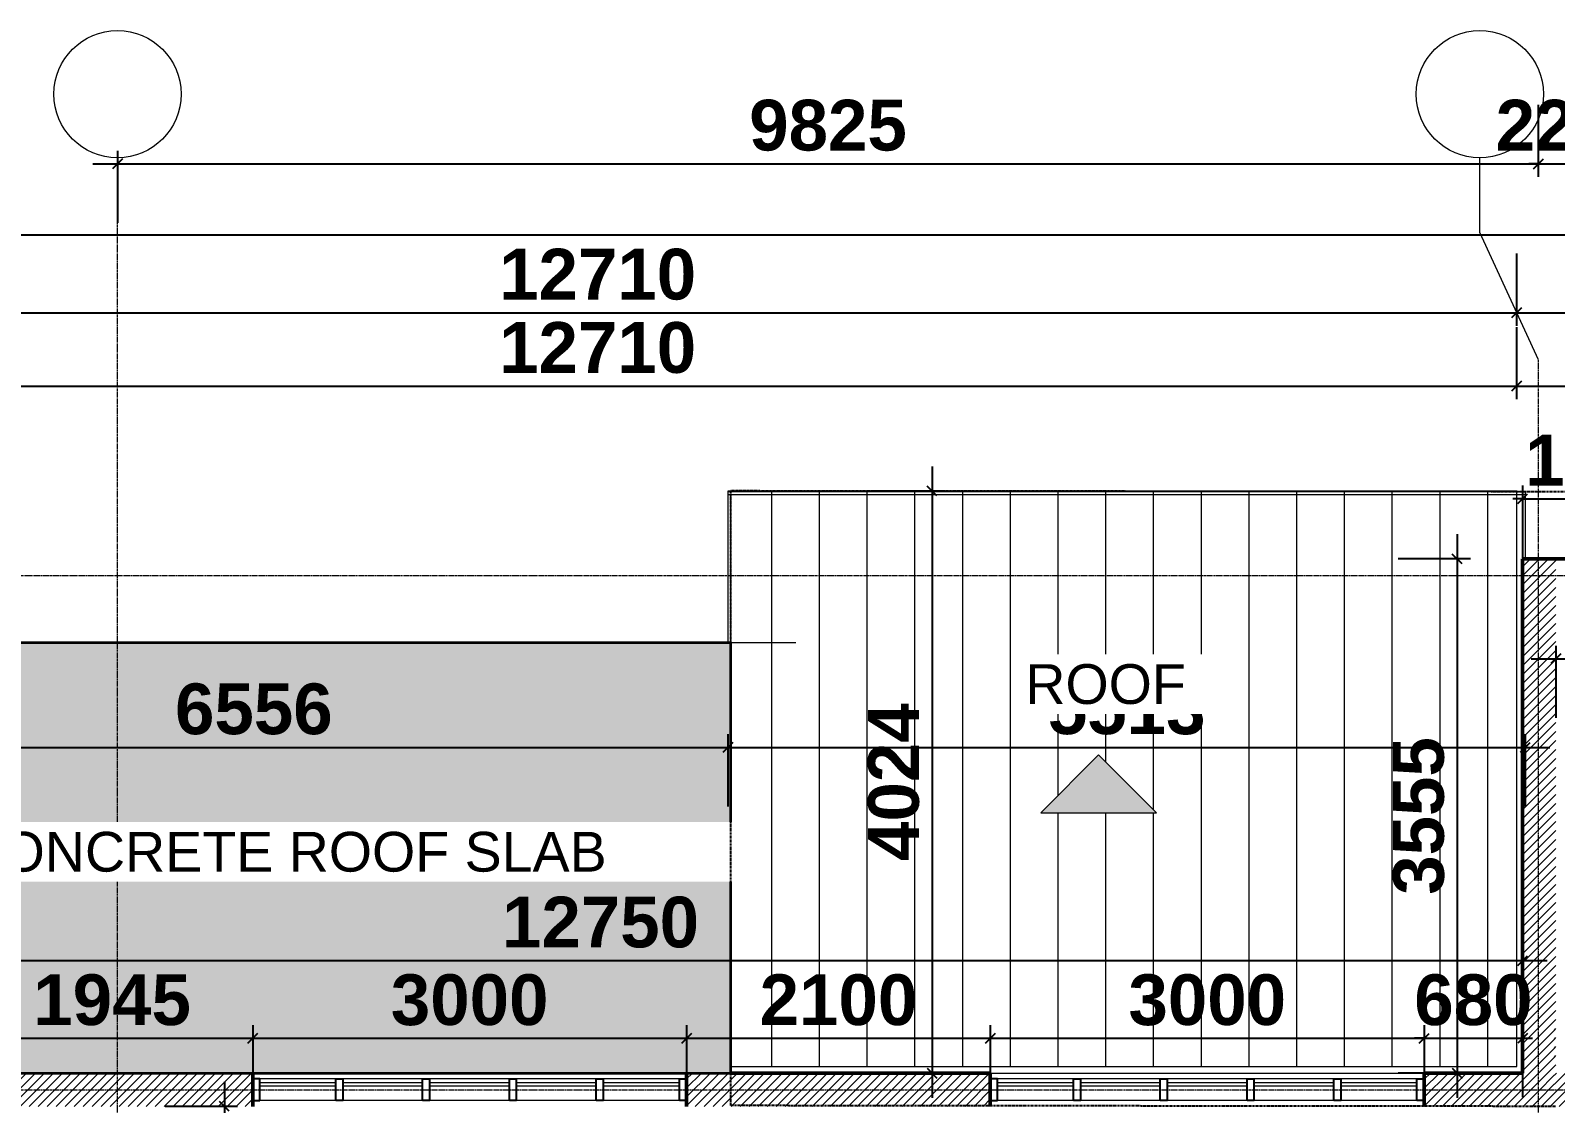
# Model space of a CAD drawing. Header units: inches. Extents: x 22 to 382261, y 22 to 371281.
# Drawn here: x 245944 to 256488, y 222927 to 230345 of the extents above; entities that cross this region are included whole.
import ezdxf

# ---------------------------------------------------------------- set-up
doc = ezdxf.new("R2010")
doc.units = ezdxf.units.IN
doc.header["$MEASUREMENT"] = 0
doc.linetypes.add('Dash', pattern=[6.35, 3.175, -3.175])
doc.linetypes.add('Grid Line 1_2_', pattern=[22.225, 12.7, -3.175, 3.175, -3.175])
for name, color, linetype, lineweight in [('A-ANNO-DIMS', 211, 'Continuous', 9), ('A-DETL-GENF', 92, 'Continuous', 9), ('A-DETL-THIN', 151, 'Continuous', 9), ('A-GLAZ-CURT', 52, 'Continuous', 9), ('A-GLAZ-CWMG', 51, 'Continuous', 9), ('A-ROOF-OTLN', 132, 'Continuous', 9), ('A-WALL-PATT', 111, 'Continuous', 9), ('G-ANNO-TEXT', 231, 'Continuous', 9), ('I-WALL', 2, 'Continuous', 9), ('S-GRID', 1, 'Continuous', 9), ('S-GRID-IDEN', 1, 'Continuous', 9)]:
    doc.layers.add(name, color=color, linetype=linetype, lineweight=lineweight)
doc.layers.add('Beam Line', color=2, linetype='Continuous')
doc.styles.add('Arial_3', font='arial.ttf', dxfattribs={"height": 412.5})
doc.styles.add('Arial_B', font='arialbd.ttf', dxfattribs={"height": 350.793651})
doc.dimstyles.new('2', dxfattribs={"dimscale": 304.8, "dimtxt": 346.888196, "dimasz": 0.221354, "dimexe": 1.338583, "dimexo": 0.0625, "dimgap": 0.278871, "dimtad": 1, "dimdec": 0, "dimzin": 0, "dimdsep": 46, "dimtxsty": 'Arial_B', "dimblk1": 'OBLIQUE', "dimblk2": 'OBLIQUE', "dimsah": 1, "dimcen": 0.09, "dimdle": 0.557743, "dimazin": 0, "dimtfac": 1, "dimtdec": 4, "dimtix": 1, "dimtmove": 0, "dimatfit": 3, "dimfxl": 0.557743, "dimfxlon": 1, "dimtvp": 1, "dimtolj": 1, "dimtzin": 0, "dimarcsym": 2})
pattern_1 = [(45, (255029.064, 214453.94), (-31.1127, 31.1127), [])]

# ---------------------------------------------------------------- blocks, each defined once
blk = doc.blocks.new('System Panel - Glazed-560732-02-FIRST FLOOR DIM - PART B')
at = {"layer": 'A-GLAZ-CURT', "lineweight": 18}
for p, q in [((-263, 50), (263, 50)), ((-263, 24), (-263, 50)), ((263, 24), (-263, 24)), ((263, 24), (263, 50))]:
    blk.add_line(p, q, dxfattribs=at)
blk = doc.blocks.new('System Panel - Glazed-560733-02-FIRST FLOOR DIM - PART B')
at = {"layer": 'A-GLAZ-CURT', "lineweight": 18}
for p, q in [((-275, 49.5), (275, 49.5)), ((-275, 24.5), (-275, 49.5)), ((275, 24.5), (-275, 24.5)), ((275, 24.5), (275, 49.5))]:
    blk.add_line(p, q, dxfattribs=at)
blk = doc.blocks.new('Rectangular Mullion - 50 x 150mm-560734-02-FIRST FLOOR DIM - PART B')
at = {"layer": 'A-GLAZ-CWMG', "lineweight": 25}
for p, q in [((0, 75), (-50, 75)), ((-50, 75), (-50, -75)), ((0, 75), (0, -75)), ((-50, -75), (0, -75))]:
    blk.add_line(p, q, dxfattribs=at)
blk = doc.blocks.new('Rectangular Mullion - 50 x 150mm-560735-02-FIRST FLOOR DIM - PART B')
at = {"layer": 'A-GLAZ-CWMG', "lineweight": 25}
for p, q in [((0, 75), (-50, 75)), ((-50, 75), (-50, -75)), ((0, 75), (0, -75)), ((-50, -75), (0, -75))]:
    blk.add_line(p, q, dxfattribs=at)
blk = doc.blocks.new('Rectangular Mullion - 50 x 150mm-440585-02-FIRST FLOOR DIM - PART B')
at = {"layer": 'A-GLAZ-CWMG'}
for p, q in [((-6974, 8643), (-7499, 8643)), ((-6974, 8493), (-7499, 8493))]:
    blk.add_line(p, q, dxfattribs=at)
blk = doc.blocks.new('Rectangular Mullion - 50 x 150mm-560731-02-FIRST FLOOR DIM - PART B')
at = {"layer": 'A-GLAZ-CWMG', "lineweight": 25}
for p, q in [((25, 75), (-25, 75)), ((-25, 75), (-25, -75)), ((25, 75), (25, -75)), ((-25, -75), (25, -75))]:
    blk.add_line(p, q, dxfattribs=at)
blk = doc.blocks.new('Rectangular Mullion - 50 x 150mm-441107-02-FIRST FLOOR DIM - PART B')
at = {"layer": 'A-GLAZ-CWMG'}
for p, q in [((-6374, 8643), (-6924, 8643)), ((-6374, 8493), (-6924, 8493))]:
    blk.add_line(p, q, dxfattribs=at)
blk = doc.blocks.new('_Oblique')
at = {"color": 0, "linetype": 'ByBlock', "lineweight": -2}
blk.add_line((-0.5, -0.5), (0.5, 0.5), dxfattribs=at)
blk = doc.blocks.new('*D4105')
at = {"layer": 'A-ANNO-DIMS', "color": 0, "lineweight": -2, "transparency": 16777216}
for p, q in [((243510, 227796), (243510, 228295)), ((256220, 227796), (256220, 228295)), ((243340, 227887), (256390, 227887))]:
    blk.add_line(p, q, dxfattribs=at)
at = {"layer": 'Defpoints', "color": 0, "transparency": 16777216}
for p in [(256220, 227887), (243510, 227777), (256220, 227777)]:
    blk.add_point(p, dxfattribs=at)
at = {"layer": 'A-ANNO-DIMS', "color": 0, "lineweight": -2, "transparency": 16777216, "xscale": 67.46874999999999, "yscale": 67.46874999999999, "zscale": 67.46874999999999, "rotation": 180}
blk.add_blockref('_Oblique', (243510, 227887), dxfattribs=at)
at = {"layer": 'A-ANNO-DIMS', "color": 0, "lineweight": -2, "transparency": 16777216, "xscale": 67.46874999999999, "yscale": 67.46874999999999, "zscale": 67.46874999999999}
blk.add_blockref('_Oblique', (256220, 227887), dxfattribs=at)
at = {"layer": 'A-ANNO-DIMS', "color": 0, "transparency": 16777216, "insert": (249865, 228151), "char_height": 350.8, "width": 1026.09, "attachment_point": 5, "style": 'Arial_B'}
blk.add_mtext('\\A1;12710', dxfattribs=at)
blk = doc.blocks.new('*D4106')
at = {"layer": 'A-ANNO-DIMS', "color": 0, "lineweight": -2, "transparency": 16777216}
for p, q in [((256220, 227796), (256220, 228295)), ((266821, 227796), (266821, 228295)), ((256050, 227887), (266991, 227887))]:
    blk.add_line(p, q, dxfattribs=at)
at = {"layer": 'Defpoints', "color": 0, "transparency": 16777216}
for p in [(266821, 227887), (256220, 227777), (266821, 227777)]:
    blk.add_point(p, dxfattribs=at)
at = {"layer": 'A-ANNO-DIMS', "color": 0, "lineweight": -2, "transparency": 16777216, "xscale": 67.46874999999999, "yscale": 67.46874999999999, "zscale": 67.46874999999999, "rotation": 180}
blk.add_blockref('_Oblique', (256220, 227887), dxfattribs=at)
at = {"layer": 'A-ANNO-DIMS', "color": 0, "lineweight": -2, "transparency": 16777216, "xscale": 67.46874999999999, "yscale": 67.46874999999999, "zscale": 67.46874999999999}
blk.add_blockref('_Oblique', (266821, 227887), dxfattribs=at)
at = {"layer": 'A-ANNO-DIMS', "color": 0, "transparency": 16777216, "insert": (261520, 228151), "char_height": 350.8, "width": 1026.09, "attachment_point": 5, "style": 'Arial_B'}
blk.add_mtext('\\A1;10600', dxfattribs=at)
blk = doc.blocks.new('*D4109')
at = {"layer": 'A-ANNO-DIMS', "color": 0, "lineweight": -2, "transparency": 16777216}
for p, q in [((243510, 228303), (243510, 228802)), ((256220, 228303), (256220, 228802)), ((243340, 228394), (256390, 228394))]:
    blk.add_line(p, q, dxfattribs=at)
at = {"layer": 'Defpoints', "color": 0, "transparency": 16777216}
for p in [(256220, 228394), (243510, 228284), (256220, 228284)]:
    blk.add_point(p, dxfattribs=at)
at = {"layer": 'A-ANNO-DIMS', "color": 0, "lineweight": -2, "transparency": 16777216, "xscale": 67.46874999999999, "yscale": 67.46874999999999, "zscale": 67.46874999999999, "rotation": 180}
blk.add_blockref('_Oblique', (243510, 228394), dxfattribs=at)
at = {"layer": 'A-ANNO-DIMS', "color": 0, "lineweight": -2, "transparency": 16777216, "xscale": 67.46874999999999, "yscale": 67.46874999999999, "zscale": 67.46874999999999}
blk.add_blockref('_Oblique', (256220, 228394), dxfattribs=at)
at = {"layer": 'A-ANNO-DIMS', "color": 0, "transparency": 16777216, "insert": (249865, 228658), "char_height": 350.8, "width": 1026.09, "attachment_point": 5, "style": 'Arial_B'}
blk.add_mtext('\\A1;12710', dxfattribs=at)
blk = doc.blocks.new('*D4110')
at = {"layer": 'A-ANNO-DIMS', "color": 0, "lineweight": -2, "transparency": 16777216}
for p, q in [((256220, 228303), (256220, 228802)), ((277982, 228303), (277982, 228802)), ((256050, 228394), (278152, 228394))]:
    blk.add_line(p, q, dxfattribs=at)
at = {"layer": 'Defpoints', "color": 0, "transparency": 16777216}
for p in [(277982, 228394), (256220, 228284), (277982, 228284)]:
    blk.add_point(p, dxfattribs=at)
at = {"layer": 'A-ANNO-DIMS', "color": 0, "lineweight": -2, "transparency": 16777216, "xscale": 67.46874999999999, "yscale": 67.46874999999999, "zscale": 67.46874999999999, "rotation": 180}
blk.add_blockref('_Oblique', (256220, 228394), dxfattribs=at)
at = {"layer": 'A-ANNO-DIMS', "color": 0, "lineweight": -2, "transparency": 16777216, "xscale": 67.46874999999999, "yscale": 67.46874999999999, "zscale": 67.46874999999999}
blk.add_blockref('_Oblique', (277982, 228394), dxfattribs=at)
at = {"layer": 'A-ANNO-DIMS', "color": 0, "transparency": 16777216, "insert": (267101, 228658), "char_height": 350.8, "width": 1026.09, "attachment_point": 5, "style": 'Arial_B'}
blk.add_mtext('\\A1;21762', dxfattribs=at)
blk = doc.blocks.new('*D4111')
at = {"layer": 'A-ANNO-DIMS', "color": 0, "lineweight": -2, "transparency": 16777216}
for p, q in [((257385, 227017), (257385, 227516)), ((256260, 227199), (256260, 226700)), ((256260, 227108), (256193, 227108)), ((256260, 227108), (257385, 227108)), ((257385, 227108), (257453, 227108))]:
    blk.add_line(p, q, dxfattribs=at)
at = {"layer": 'Defpoints', "color": 0, "transparency": 16777216}
for p in [(256260, 227218), (257385, 227108), (257385, 226998)]:
    blk.add_point(p, dxfattribs=at)
at = {"layer": 'A-ANNO-DIMS', "color": 0, "lineweight": -2, "transparency": 16777216, "xscale": 67.46874999999999, "yscale": 67.46874999999999, "zscale": 67.46874999999999}
blk.add_blockref('_Oblique', (256260, 227108), dxfattribs=at)
at = {"layer": 'A-ANNO-DIMS', "color": 0, "lineweight": -2, "transparency": 16777216, "xscale": 67.46874999999999, "yscale": 67.46874999999999, "zscale": 67.46874999999999, "rotation": 180}
blk.add_blockref('_Oblique', (257385, 227108), dxfattribs=at)
at = {"layer": 'A-ANNO-DIMS', "color": 0, "transparency": 16777216, "insert": (256823, 227372), "char_height": 350.8, "width": 820.87, "attachment_point": 5, "style": 'Arial_B'}
blk.add_mtext('\\A1;1125', dxfattribs=at)
blk = doc.blocks.new('*D4117')
at = {"layer": 'A-ANNO-DIMS', "color": 0, "lineweight": -2, "transparency": 16777216}
for p, q in [((256490, 226092), (256490, 225594)), ((266821, 226092), (266821, 225594)), ((256320, 226002), (266991, 226002))]:
    blk.add_line(p, q, dxfattribs=at)
at = {"layer": 'Defpoints', "color": 0, "transparency": 16777216}
for p in [(256490, 226112), (266821, 226112), (266821, 226002)]:
    blk.add_point(p, dxfattribs=at)
at = {"layer": 'A-ANNO-DIMS', "color": 0, "lineweight": -2, "transparency": 16777216, "xscale": 67.46874999999999, "yscale": 67.46874999999999, "zscale": 67.46874999999999, "rotation": 180}
blk.add_blockref('_Oblique', (256490, 226002), dxfattribs=at)
at = {"layer": 'A-ANNO-DIMS', "color": 0, "lineweight": -2, "transparency": 16777216, "xscale": 67.46874999999999, "yscale": 67.46874999999999, "zscale": 67.46874999999999}
blk.add_blockref('_Oblique', (266821, 226002), dxfattribs=at)
at = {"layer": 'A-ANNO-DIMS', "color": 0, "transparency": 16777216, "insert": (261656, 226266), "char_height": 350.8, "width": 1026.09, "attachment_point": 5, "style": 'Arial_B'}
blk.add_mtext('\\A1;10331', dxfattribs=at)
blk = doc.blocks.new('Grid - Grid Head - Circle-749417-02-FIRST FLOOR DIM - PART B')
at = {"layer": 'S-GRID-IDEN'}
blk.add_circle((0, 0), 4, dxfattribs=at)
blk = doc.blocks.new('*D4215')
at = {"layer": 'A-ANNO-DIMS', "color": 0, "lineweight": -2, "transparency": 16777216}
for p, q in [((245535, 223287), (245535, 223786)), ((247480, 223469), (247480, 222970)), ((245365, 223378), (247650, 223378))]:
    blk.add_line(p, q, dxfattribs=at)
at = {"layer": 'Defpoints', "color": 0, "transparency": 16777216}
for p in [(247480, 223488), (247480, 223378), (245535, 223268)]:
    blk.add_point(p, dxfattribs=at)
at = {"layer": 'A-ANNO-DIMS', "color": 0, "lineweight": -2, "transparency": 16777216, "xscale": 67.46874999999999, "yscale": 67.46874999999999, "zscale": 67.46874999999999, "rotation": 180}
blk.add_blockref('_Oblique', (245535, 223378), dxfattribs=at)
at = {"layer": 'A-ANNO-DIMS', "color": 0, "lineweight": -2, "transparency": 16777216, "xscale": 67.46874999999999, "yscale": 67.46874999999999, "zscale": 67.46874999999999}
blk.add_blockref('_Oblique', (247480, 223378), dxfattribs=at)
at = {"layer": 'A-ANNO-DIMS', "color": 0, "transparency": 16777216, "insert": (246508, 223642), "char_height": 350.8, "width": 820.87, "attachment_point": 5, "style": 'Arial_B'}
blk.add_mtext('\\A1;1945', dxfattribs=at)
blk = doc.blocks.new('*D4216')
at = {"layer": 'A-ANNO-DIMS', "color": 0, "lineweight": -2, "transparency": 16777216}
for p, q in [((247480, 223469), (247480, 222970)), ((250480, 223469), (250480, 222970)), ((247310, 223378), (250650, 223378))]:
    blk.add_line(p, q, dxfattribs=at)
at = {"layer": 'Defpoints', "color": 0, "transparency": 16777216}
for p in [(247480, 223488), (250480, 223488), (250480, 223378)]:
    blk.add_point(p, dxfattribs=at)
at = {"layer": 'A-ANNO-DIMS', "color": 0, "lineweight": -2, "transparency": 16777216, "xscale": 67.46874999999999, "yscale": 67.46874999999999, "zscale": 67.46874999999999, "rotation": 180}
blk.add_blockref('_Oblique', (247480, 223378), dxfattribs=at)
at = {"layer": 'A-ANNO-DIMS', "color": 0, "lineweight": -2, "transparency": 16777216, "xscale": 67.46874999999999, "yscale": 67.46874999999999, "zscale": 67.46874999999999}
blk.add_blockref('_Oblique', (250480, 223378), dxfattribs=at)
at = {"layer": 'A-ANNO-DIMS', "color": 0, "transparency": 16777216, "insert": (248980, 223642), "char_height": 350.8, "width": 820.87, "attachment_point": 5, "style": 'Arial_B'}
blk.add_mtext('\\A1;3000', dxfattribs=at)
blk = doc.blocks.new('*D4217')
at = {"layer": 'A-ANNO-DIMS', "color": 0, "lineweight": -2, "transparency": 16777216}
for p, q in [((250480, 223469), (250480, 222970)), ((252580, 223469), (252580, 222970)), ((250310, 223378), (252750, 223378))]:
    blk.add_line(p, q, dxfattribs=at)
at = {"layer": 'Defpoints', "color": 0, "transparency": 16777216}
for p in [(250480, 223488), (252580, 223488), (252580, 223378)]:
    blk.add_point(p, dxfattribs=at)
at = {"layer": 'A-ANNO-DIMS', "color": 0, "lineweight": -2, "transparency": 16777216, "xscale": 67.46874999999999, "yscale": 67.46874999999999, "zscale": 67.46874999999999, "rotation": 180}
blk.add_blockref('_Oblique', (250480, 223378), dxfattribs=at)
at = {"layer": 'A-ANNO-DIMS', "color": 0, "lineweight": -2, "transparency": 16777216, "xscale": 67.46874999999999, "yscale": 67.46874999999999, "zscale": 67.46874999999999}
blk.add_blockref('_Oblique', (252580, 223378), dxfattribs=at)
at = {"layer": 'A-ANNO-DIMS', "color": 0, "transparency": 16777216, "insert": (251530, 223642), "char_height": 350.8, "width": 820.87, "attachment_point": 5, "style": 'Arial_B'}
blk.add_mtext('\\A1;2100', dxfattribs=at)
blk = doc.blocks.new('*D4218')
at = {"layer": 'A-ANNO-DIMS', "color": 0, "lineweight": -2, "transparency": 16777216}
for p, q in [((252580, 223469), (252580, 222970)), ((255580, 223469), (255580, 222970)), ((252410, 223378), (255750, 223378))]:
    blk.add_line(p, q, dxfattribs=at)
at = {"layer": 'Defpoints', "color": 0, "transparency": 16777216}
for p in [(252580, 223488), (255580, 223488), (255580, 223378)]:
    blk.add_point(p, dxfattribs=at)
at = {"layer": 'A-ANNO-DIMS', "color": 0, "lineweight": -2, "transparency": 16777216, "xscale": 67.46874999999999, "yscale": 67.46874999999999, "zscale": 67.46874999999999, "rotation": 180}
blk.add_blockref('_Oblique', (252580, 223378), dxfattribs=at)
at = {"layer": 'A-ANNO-DIMS', "color": 0, "lineweight": -2, "transparency": 16777216, "xscale": 67.46874999999999, "yscale": 67.46874999999999, "zscale": 67.46874999999999}
blk.add_blockref('_Oblique', (255580, 223378), dxfattribs=at)
at = {"layer": 'A-ANNO-DIMS', "color": 0, "transparency": 16777216, "insert": (254080, 223642), "char_height": 350.8, "width": 820.87, "attachment_point": 5, "style": 'Arial_B'}
blk.add_mtext('\\A1;3000', dxfattribs=at)
blk = doc.blocks.new('*D4219')
at = {"layer": 'A-ANNO-DIMS', "color": 0, "lineweight": -2, "transparency": 16777216}
for p, q in [((255580, 223469), (255580, 222970)), ((256260, 223469), (256260, 222970)), ((255580, 223378), (255513, 223378)), ((255580, 223378), (256260, 223378)), ((256260, 223378), (256328, 223378))]:
    blk.add_line(p, q, dxfattribs=at)
at = {"layer": 'Defpoints', "color": 0, "transparency": 16777216}
for p in [(255580, 223488), (256260, 223488), (256260, 223378)]:
    blk.add_point(p, dxfattribs=at)
at = {"layer": 'A-ANNO-DIMS', "color": 0, "lineweight": -2, "transparency": 16777216, "xscale": 67.46874999999999, "yscale": 67.46874999999999, "zscale": 67.46874999999999}
blk.add_blockref('_Oblique', (255580, 223378), dxfattribs=at)
at = {"layer": 'A-ANNO-DIMS', "color": 0, "lineweight": -2, "transparency": 16777216, "xscale": 67.46874999999999, "yscale": 67.46874999999999, "zscale": 67.46874999999999, "rotation": 180}
blk.add_blockref('_Oblique', (256260, 223378), dxfattribs=at)
at = {"layer": 'A-ANNO-DIMS', "color": 0, "transparency": 16777216, "insert": (255920, 223642), "char_height": 350.8, "width": 615.65, "attachment_point": 5, "style": 'Arial_B'}
blk.add_mtext('\\A1;680', dxfattribs=at)
blk = doc.blocks.new('*D4220')
at = {"layer": 'A-ANNO-DIMS', "color": 0, "lineweight": -2, "transparency": 16777216}
for p, q in [((243510, 223824), (243510, 224323)), ((256260, 224006), (256260, 223507)), ((243340, 223915), (256430, 223915))]:
    blk.add_line(p, q, dxfattribs=at)
at = {"layer": 'Defpoints', "color": 0, "transparency": 16777216}
for p in [(256260, 224025), (256260, 223915), (243510, 223805)]:
    blk.add_point(p, dxfattribs=at)
at = {"layer": 'A-ANNO-DIMS', "color": 0, "lineweight": -2, "transparency": 16777216, "xscale": 67.46874999999999, "yscale": 67.46874999999999, "zscale": 67.46874999999999, "rotation": 180}
blk.add_blockref('_Oblique', (243510, 223915), dxfattribs=at)
at = {"layer": 'A-ANNO-DIMS', "color": 0, "lineweight": -2, "transparency": 16777216, "xscale": 67.46874999999999, "yscale": 67.46874999999999, "zscale": 67.46874999999999}
blk.add_blockref('_Oblique', (256260, 223915), dxfattribs=at)
at = {"layer": 'A-ANNO-DIMS', "color": 0, "transparency": 16777216, "insert": (249885, 224179), "char_height": 350.8, "width": 1026.09, "attachment_point": 5, "style": 'Arial_B'}
blk.add_mtext('\\A1;12750', dxfattribs=at)
blk = doc.blocks.new('*D4221')
at = {"layer": 'A-ANNO-DIMS', "color": 0, "lineweight": -2, "transparency": 16777216}
for p, q in [((255808, 226862), (255808, 222967)), ((255899, 226692), (255400, 226692)), ((255899, 223137), (255400, 223137))]:
    blk.add_line(p, q, dxfattribs=at)
at = {"layer": 'Defpoints', "color": 0, "transparency": 16777216}
for p in [(255918, 226692), (255808, 223137), (255918, 223137)]:
    blk.add_point(p, dxfattribs=at)
at = {"layer": 'A-ANNO-DIMS', "color": 0, "lineweight": -2, "transparency": 16777216, "xscale": 67.46874999999999, "yscale": 67.46874999999999, "zscale": 67.46874999999999}
for p, rotation in [((255808, 226692), 90), ((255808, 223137), 270)]:
    blk.add_blockref('_Oblique', p, dxfattribs=dict(at, rotation=rotation))
at = {"layer": 'A-ANNO-DIMS', "color": 0, "transparency": 16777216, "insert": (255543, 224915), "char_height": 350.8, "width": 820.87, "attachment_point": 5, "rotation": 90, "style": 'Arial_B'}
blk.add_mtext('\\A1;3555', dxfattribs=at)
blk = doc.blocks.new('*D4222')
at = {"layer": 'A-ANNO-DIMS', "color": 0, "lineweight": -2, "transparency": 16777216}
for p, q in [((256370, 229333), (256370, 229831)), ((246545, 229514), (246545, 229015)), ((246375, 229423), (256540, 229423))]:
    blk.add_line(p, q, dxfattribs=at)
at = {"layer": 'Defpoints', "color": 0, "transparency": 16777216}
for p in [(246545, 229533), (256370, 229423), (256370, 229313)]:
    blk.add_point(p, dxfattribs=at)
at = {"layer": 'A-ANNO-DIMS', "color": 0, "lineweight": -2, "transparency": 16777216, "xscale": 67.46874999999999, "yscale": 67.46874999999999, "zscale": 67.46874999999999, "rotation": 180}
blk.add_blockref('_Oblique', (246545, 229423), dxfattribs=at)
at = {"layer": 'A-ANNO-DIMS', "color": 0, "lineweight": -2, "transparency": 16777216, "xscale": 67.46874999999999, "yscale": 67.46874999999999, "zscale": 67.46874999999999}
blk.add_blockref('_Oblique', (256370, 229423), dxfattribs=at)
at = {"layer": 'A-ANNO-DIMS', "color": 0, "transparency": 16777216, "insert": (251458, 229688), "char_height": 350.8, "width": 820.87, "attachment_point": 5, "style": 'Arial_B'}
blk.add_mtext('\\A1;9825', dxfattribs=at)
blk = doc.blocks.new('*D4223')
at = {"layer": 'A-ANNO-DIMS', "color": 0, "lineweight": -2, "transparency": 16777216}
for p, q in [((256370, 229333), (256370, 229831)), ((256595, 229333), (256595, 229831)), ((256370, 229423), (256303, 229423)), ((256370, 229423), (256595, 229423)), ((256595, 229423), (256663, 229423))]:
    blk.add_line(p, q, dxfattribs=at)
at = {"layer": 'Defpoints', "color": 0, "transparency": 16777216}
for p in [(256595, 229423), (256370, 229313), (256595, 229313)]:
    blk.add_point(p, dxfattribs=at)
at = {"layer": 'A-ANNO-DIMS', "color": 0, "lineweight": -2, "transparency": 16777216, "xscale": 67.46874999999999, "yscale": 67.46874999999999, "zscale": 67.46874999999999}
blk.add_blockref('_Oblique', (256370, 229423), dxfattribs=at)
at = {"layer": 'A-ANNO-DIMS', "color": 0, "lineweight": -2, "transparency": 16777216, "xscale": 67.46874999999999, "yscale": 67.46874999999999, "zscale": 67.46874999999999, "rotation": 180}
blk.add_blockref('_Oblique', (256595, 229423), dxfattribs=at)
at = {"layer": 'A-ANNO-DIMS', "color": 0, "transparency": 16777216, "insert": (256483, 229688), "char_height": 350.8, "width": 615.65, "attachment_point": 5, "style": 'Arial_B'}
blk.add_mtext('\\A1;225', dxfattribs=at)
blk = doc.blocks.new('*D4224')
at = {"layer": 'A-ANNO-DIMS', "color": 0, "lineweight": -2, "transparency": 16777216}
for p, q in [((256595, 229333), (256595, 229831)), ((266795, 229333), (266795, 229831)), ((256425, 229423), (266965, 229423))]:
    blk.add_line(p, q, dxfattribs=at)
at = {"layer": 'Defpoints', "color": 0, "transparency": 16777216}
for p in [(266795, 229423), (256595, 229313), (266795, 229313)]:
    blk.add_point(p, dxfattribs=at)
at = {"layer": 'A-ANNO-DIMS', "color": 0, "lineweight": -2, "transparency": 16777216, "xscale": 67.46874999999999, "yscale": 67.46874999999999, "zscale": 67.46874999999999, "rotation": 180}
blk.add_blockref('_Oblique', (256595, 229423), dxfattribs=at)
at = {"layer": 'A-ANNO-DIMS', "color": 0, "lineweight": -2, "transparency": 16777216, "xscale": 67.46874999999999, "yscale": 67.46874999999999, "zscale": 67.46874999999999}
blk.add_blockref('_Oblique', (266795, 229423), dxfattribs=at)
at = {"layer": 'A-ANNO-DIMS', "color": 0, "transparency": 16777216, "insert": (261695, 229688), "char_height": 350.8, "width": 1026.09, "attachment_point": 5, "style": 'Arial_B'}
blk.add_mtext('\\A1;10200', dxfattribs=at)
blk = doc.blocks.new('*D4228')
at = {"layer": 'A-ANNO-DIMS', "color": 0, "lineweight": -2, "transparency": 16777216}
for p, q in [((244210, 225480), (244210, 224981)), ((250766, 225480), (250766, 224981)), ((244040, 225389), (250936, 225389))]:
    blk.add_line(p, q, dxfattribs=at)
at = {"layer": 'Defpoints', "color": 0, "transparency": 16777216}
for p in [(244210, 225499), (250766, 225499), (250766, 225389)]:
    blk.add_point(p, dxfattribs=at)
at = {"layer": 'A-ANNO-DIMS', "color": 0, "lineweight": -2, "transparency": 16777216, "xscale": 67.46874999999999, "yscale": 67.46874999999999, "zscale": 67.46874999999999, "rotation": 180}
blk.add_blockref('_Oblique', (244210, 225389), dxfattribs=at)
at = {"layer": 'A-ANNO-DIMS', "color": 0, "lineweight": -2, "transparency": 16777216, "xscale": 67.46874999999999, "yscale": 67.46874999999999, "zscale": 67.46874999999999}
blk.add_blockref('_Oblique', (250766, 225389), dxfattribs=at)
at = {"layer": 'A-ANNO-DIMS', "color": 0, "transparency": 16777216, "insert": (247488, 225653), "char_height": 350.8, "width": 820.87, "attachment_point": 5, "style": 'Arial_B'}
blk.add_mtext('\\A1;6556', dxfattribs=at)
blk = doc.blocks.new('*D4229')
at = {"layer": 'A-ANNO-DIMS', "color": 0, "lineweight": -2, "transparency": 16777216}
for p, q in [((250766, 225480), (250766, 224981)), ((256279, 225480), (256279, 224981)), ((250596, 225389), (256449, 225389))]:
    blk.add_line(p, q, dxfattribs=at)
at = {"layer": 'Defpoints', "color": 0, "transparency": 16777216}
for p in [(250766, 225499), (256279, 225499), (256279, 225389)]:
    blk.add_point(p, dxfattribs=at)
at = {"layer": 'A-ANNO-DIMS', "color": 0, "lineweight": -2, "transparency": 16777216, "xscale": 67.46874999999999, "yscale": 67.46874999999999, "zscale": 67.46874999999999, "rotation": 180}
blk.add_blockref('_Oblique', (250766, 225389), dxfattribs=at)
at = {"layer": 'A-ANNO-DIMS', "color": 0, "lineweight": -2, "transparency": 16777216, "xscale": 67.46874999999999, "yscale": 67.46874999999999, "zscale": 67.46874999999999}
blk.add_blockref('_Oblique', (256279, 225389), dxfattribs=at)
at = {"layer": 'A-ANNO-DIMS', "color": 0, "transparency": 16777216, "insert": (253523, 225653), "char_height": 350.8, "width": 820.87, "attachment_point": 5, "style": 'Arial_B'}
blk.add_mtext('\\A1;5513', dxfattribs=at)
blk = doc.blocks.new('*D4230')
at = {"layer": 'A-ANNO-DIMS', "color": 0, "lineweight": -2, "transparency": 16777216}
for p, q in [((252177, 227331), (252177, 222967)), ((252268, 227161), (251769, 227161)), ((252268, 223137), (251769, 223137))]:
    blk.add_line(p, q, dxfattribs=at)
at = {"layer": 'Defpoints', "color": 0, "transparency": 16777216}
for p in [(252287, 227161), (252177, 223137), (252287, 223137)]:
    blk.add_point(p, dxfattribs=at)
at = {"layer": 'A-ANNO-DIMS', "color": 0, "lineweight": -2, "transparency": 16777216, "xscale": 67.46874999999999, "yscale": 67.46874999999999, "zscale": 67.46874999999999}
for p, rotation in [((252177, 227161), 90), ((252177, 223137), 270)]:
    blk.add_blockref('_Oblique', p, dxfattribs=dict(at, rotation=rotation))
at = {"layer": 'A-ANNO-DIMS', "color": 0, "transparency": 16777216, "insert": (251913, 225149), "char_height": 350.8, "width": 820.87, "attachment_point": 5, "rotation": 90, "style": 'Arial_B'}
blk.add_mtext('\\A1;4024', dxfattribs=at)
blk = doc.blocks.new('*D4234')
at = {"layer": 'A-ANNO-DIMS', "color": 0, "lineweight": -2, "transparency": 16777216}
for p, q in [((247284, 223077), (247284, 216442)), ((247375, 222907), (246876, 222907)), ((247375, 216612), (246876, 216612))]:
    blk.add_line(p, q, dxfattribs=at)
at = {"layer": 'Defpoints', "color": 0, "transparency": 16777216}
for p in [(247394, 222907), (247284, 216612), (247394, 216612)]:
    blk.add_point(p, dxfattribs=at)
at = {"layer": 'A-ANNO-DIMS', "color": 0, "lineweight": -2, "transparency": 16777216, "xscale": 67.46874999999999, "yscale": 67.46874999999999, "zscale": 67.46874999999999}
for p, rotation in [((247284, 222907), 90), ((247284, 216612), 270)]:
    blk.add_blockref('_Oblique', p, dxfattribs=dict(at, rotation=rotation))
at = {"layer": 'A-ANNO-DIMS', "color": 0, "transparency": 16777216, "insert": (247020, 219760), "char_height": 350.8, "width": 820.87, "attachment_point": 5, "rotation": 90, "style": 'Arial_B'}
blk.add_mtext('\\A1;6295', dxfattribs=at)
blk = doc.blocks.new('*D4245')
at = {"layer": 'A-ANNO-DIMS', "color": 0, "lineweight": -2, "transparency": 16777216}
for p, q in [((243510, 228841), (243510, 229340)), ((277982, 228841), (277982, 229340)), ((243340, 228932), (278152, 228932))]:
    blk.add_line(p, q, dxfattribs=at)
at = {"layer": 'Defpoints', "color": 0, "transparency": 16777216}
for p in [(277982, 228932), (243510, 228822), (277982, 228822)]:
    blk.add_point(p, dxfattribs=at)
at = {"layer": 'A-ANNO-DIMS', "color": 0, "lineweight": -2, "transparency": 16777216, "xscale": 67.46874999999999, "yscale": 67.46874999999999, "zscale": 67.46874999999999, "rotation": 180}
blk.add_blockref('_Oblique', (243510, 228932), dxfattribs=at)
at = {"layer": 'A-ANNO-DIMS', "color": 0, "lineweight": -2, "transparency": 16777216, "xscale": 67.46874999999999, "yscale": 67.46874999999999, "zscale": 67.46874999999999}
blk.add_blockref('_Oblique', (277982, 228932), dxfattribs=at)
at = {"layer": 'A-ANNO-DIMS', "color": 0, "transparency": 16777216, "insert": (260746, 229196), "char_height": 350.8, "width": 1026.09, "attachment_point": 5, "style": 'Arial_B'}
blk.add_mtext('\\A1;34472', dxfattribs=at)

msp = doc.modelspace()

# ---------------------------------------------------------------- hatches: boundary and pattern name
at = {"layer": 'A-DETL-GENF'}
h = msp.add_hatch(dxfattribs=at)
h.set_pattern_fill('FP_3', style=0, pattern_type=2)
h.set_pattern_definition([(90, (255029.06, 214453.94), (-330, 2e-14), [])])
h.paths.add_polyline_path([(255799.6, 223182.1), (256220.3, 223182.1), (256220.3, 227161.1), (250766.3, 227161.1), (250766.3, 226112.1), (250785.3, 226112.1), (250785.3, 223182.1), (255580.1, 223182.1)])
h.paths.add_polyline_path([(252929.1, 224937.1), (253329.1, 225337.1), (253729.1, 224937.1)])
h = msp.add_hatch(dxfattribs=at)
h.set_pattern_fill('FP_4', style=0, pattern_type=2)
h.set_pattern_definition([(50, (255029.06, 214453.94), (200.4022, -17.533), [20.955, -230.505]), (355, (255029.06, 214453.94), (-38.7667, 210.1625), [16.764, -184.404]), (100.451, (255045.76, 214452.48), (161.6367, 192.6287), [17.809, -195.899]), (46.184, (255029.06, 214509.82), (298.1873, -46.247), [31.432, -345.757]), (96.636, (255053.9, 214505.97), (261.143, 272.1705), [26.714, -293.849]), (351.184, (255029.06, 214509.82), (261.145, 272.168), [25.146, -276.606]), (21, (255057, 214495.85), (166.7756, -112.4916), [20.955, -230.505]), (326, (255057, 214495.85), (67.9827, 202.6067), [16.764, -184.404]), (71.451, (255070.9, 214486.48), (234.7589, 90.1138), [17.809, -195.899]), (37.5, (255029.064, 214453.94), (3.39775, 93.0108), [9.22, -172.949, 9.22, -177.978, -185.103]), (37.5, (255029.064, 214453.94), (3.39775, 93.0108), [-369.367, 9.22, -175.882]), (7.5, (255029.06, 214453.94), (73.502, 110.1987), [9.22, -97.511, 9.22, -168.758, -70.549]), (7.5, (255029.06, 214453.94), (73.502, 110.1987), [-284.709, 9.22, -61.328]), (327.5, (254966.76, 214453.94), (149.15, -6.3022), [9.22, -60.63, 9.22, -208.712, -289.179]), (327.5, (254966.76, 214453.94), (149.15, -6.3022), [-287.782, 9.22, -279.959]), (317.5, (254938.82, 214453.94), (162.9421, 27.969), [9.22, -81.585, 9.22, -135.509, -205.359]), (317.5, (254938.82, 214453.94), (162.9421, 27.969), [-235.534, 9.22, -196.139])])
h.paths.add_polyline_path([(247480.1, 223137.1), (250785.3, 223137.1), (250785.3, 226112.1), (244210.3, 226112.1), (244210.3, 223137.1), (246660.3, 223137.1)])
msp.add_hatch(color=7, dxfattribs=at).paths.add_polyline_path([(252929.1, 224937.1), (253729.1, 224937.1), (253329.1, 225337.1), (253060.5, 225068.6)])
at = {"layer": 'A-WALL-PATT'}
h = msp.add_hatch(dxfattribs=at)
h.set_pattern_fill('FP_1', color=256, style=0, pattern_type=2)
h.set_pattern_definition(pattern_1)
h.paths.add_polyline_path([(256485.3, 223137.1), (256490.3, 223137.1), (256490.3, 226692.1), (256260.3, 226692.1), (256260.3, 223442.7), (256480.3, 223442.7), (256480.3, 223137.1)])
h = msp.add_hatch(dxfattribs=at)
h.set_pattern_fill('FP_1', color=256, style=0, pattern_type=2)
h.set_pattern_definition(pattern_1)
h.paths.add_polyline_path([(256279.3, 223137.1), (256480.3, 223137.1), (256480.3, 223442.7), (256260.3, 223442.7), (256260.3, 223137.1)])
h = msp.add_hatch(dxfattribs=at)
h.set_pattern_fill('FP_1', color=256, style=0, pattern_type=2)
h.set_pattern_definition(pattern_1)
h.paths.add_polyline_path([(245535.3, 222907.1), (247480.1, 222907.1), (247480.1, 223137.1), (245535.3, 223137.1)])
h.paths.add_polyline_path([(251066.2, 222907.1), (252580.1, 222907.1), (252580.1, 223137.1), (250480.1, 223137.1), (250480.1, 222907.1), (250785.3, 222907.1)])
h.paths.add_polyline_path([(255580.1, 222907.1), (256370.3, 222907.1), (256370.3, 223137.1), (255580.1, 223137.1)])
h = msp.add_hatch(dxfattribs=at)
h.set_pattern_fill('FP_1', color=256, style=0, pattern_type=2)
h.set_pattern_definition(pattern_1)
h.paths.add_polyline_path([(256480.3, 222907.1), (256479.3, 223137.1), (256370.3, 223137.1), (256370.3, 222907.1), (256478.5, 222907.1)])
h = msp.add_hatch(dxfattribs=at)
h.set_pattern_fill('FP_1', color=256, style=0, pattern_type=2)
h.set_pattern_definition(pattern_1)
h.paths.add_polyline_path([(277733.3, 222907.1), (277752.4, 222907.1), (277752.4, 223137.1), (277510.3, 223137.1), (277510.3, 222907.1), (277641, 222907.1)])
h.paths.add_polyline_path([(256485.3, 222907.1), (257385.3, 222907.1), (257385.3, 223137.1), (256480.3, 223137.1), (256480.3, 222907.1)])
h.paths.add_polyline_path([(275916.5, 222907.1), (276460.3, 222907.1), (276460.3, 223137.1), (268920.3, 223137.1), (268920.3, 222907.1), (274733.2, 222907.1)])
h.paths.add_polyline_path([(260385.3, 222907.1), (262485.3, 222907.1), (262485.3, 223137.1), (260385.3, 223137.1), (260385.3, 223026.5)])
h.paths.add_polyline_path([(265485.3, 222907.1), (267051.1, 222907.1), (267051.1, 223137.1), (265485.3, 223137.1)])

# ---------------------------------------------------------------- linework, layer by layer
at = {"layer": 'A-DETL-THIN'}
for p, q in [((256220.3, 227161.1), (250766.3, 227161.1)), ((250766.3, 227161.1), (250766.3, 226112.1)), ((256220.3, 223182.1), (256220.3, 227161.1)), ((251235.3, 226112.1), (250785.3, 226112.1)), ((253329.1, 225337.1), (252929.1, 224937.1)), ((253729.1, 224937.1), (253329.1, 225337.1)), ((252929.1, 224937.1), (253729.1, 224937.1)), ((250785.3, 223182.1), (256220.3, 223182.1))]:
    msp.add_line(p, q, dxfattribs=at)
at = {"layer": 'A-DETL-THIN', "lineweight": 35}
for p, q in [((250785.3, 226112.1), (244210.3, 226112.1)), ((250785.3, 223137.1), (250785.3, 226112.1)), ((244210.3, 223137.1), (250785.3, 223137.1))]:
    msp.add_line(p, q, dxfattribs=at)
at = {"layer": 'A-ROOF-OTLN'}
for p, q in [((256279.3, 227156.1), (250766.3, 227156.1)), ((250766.3, 227156.1), (250766.3, 226112.1)), ((250766.3, 227137.1), (256279.3, 227137.1)), ((250785.3, 226112.1), (250785.3, 227137.1)), ((256260.3, 227137.1), (256260.3, 226692.1)), ((256279.3, 226692.1), (256279.3, 227156.1))]:
    msp.add_line(p, q, dxfattribs=at)
at = {"layer": 'I-WALL', "lineweight": 50}
for p, q in [((256260.3, 226692.1), (256260.3, 223137.1)), ((257385.3, 226692.1), (256260.3, 226692.1)), ((247480.1, 223137.1), (247480.1, 222907.1)), ((250480.1, 223137.1), (250480.1, 222907.1)), ((250785.3, 223137.1), (252580.1, 223137.1)), ((252580.1, 223137.1), (252580.1, 222907.1)), ((255580.1, 223137.1), (256260.3, 223137.1)), ((255580.1, 223137.1), (255580.1, 222907.1))]:
    msp.add_line(p, q, dxfattribs=at)
at = {"layer": 'I-WALL'}
msp.add_line((252580.1, 223137.1), (255580.1, 223137.1), dxfattribs=at)
at = {"layer": 'S-GRID', "linetype": 'Grid Line 1_2_'}
for p, q in [((246545.3, 205050.6), (246545.3, 229464.7)), ((256370.3, 205050.6), (256370.3, 228067.7)), ((241945.3, 226577.1), (280908.2, 226577.1)), ((241945.3, 223022.1), (280908.2, 223022.1))]:
    msp.add_line(p, q, dxfattribs=at)
at = {"layer": 'S-GRID'}
for p, q in [((255964.5, 228948.2), (255964.5, 229464.7)), ((256370.3, 228067.7), (255964.5, 228948.2))]:
    msp.add_line(p, q, dxfattribs=at)

# ---------------------------------------------------------------- block references
at = {"layer": 'A-GLAZ-CURT', "lineweight": 18}
for name, p in [('System Panel - Glazed-560732-02-FIRST FLOOR DIM - PART B', (247792.6, 223022.1)), ('System Panel - Glazed-560733-02-FIRST FLOOR DIM - PART B', (248380.1, 223022.1)), ('System Panel - Glazed-560733-02-FIRST FLOOR DIM - PART B', (248980.1, 223022.1)), ('System Panel - Glazed-560733-02-FIRST FLOOR DIM - PART B', (249580.1, 223022.1)), ('System Panel - Glazed-560732-02-FIRST FLOOR DIM - PART B', (250167.6, 223022.1)), ('System Panel - Glazed-560732-02-FIRST FLOOR DIM - PART B', (252892.6, 223022.1)), ('System Panel - Glazed-560733-02-FIRST FLOOR DIM - PART B', (253480.1, 223022.1)), ('System Panel - Glazed-560733-02-FIRST FLOOR DIM - PART B', (254080.1, 223022.1)), ('System Panel - Glazed-560733-02-FIRST FLOOR DIM - PART B', (254680.1, 223022.1)), ('System Panel - Glazed-560732-02-FIRST FLOOR DIM - PART B', (255267.6, 223022.1))]:
    msp.add_blockref(name, p, dxfattribs=at)
at = {"layer": 'A-GLAZ-CWMG', "rotation": 180}
for p in [(247480.1, 223022.1), (252580.1, 223022.1)]:
    msp.add_blockref('Rectangular Mullion - 50 x 150mm-560734-02-FIRST FLOOR DIM - PART B', p, dxfattribs=at)
at = {"layer": 'A-GLAZ-CWMG'}
for name, p in [('Rectangular Mullion - 50 x 150mm-440585-02-FIRST FLOOR DIM - PART B', (255029.1, 214453.9)), ('Rectangular Mullion - 50 x 150mm-441107-02-FIRST FLOOR DIM - PART B', (255029.1, 214453.9)), ('Rectangular Mullion - 50 x 150mm-441107-02-FIRST FLOOR DIM - PART B', (255629.1, 214453.9)), ('Rectangular Mullion - 50 x 150mm-441107-02-FIRST FLOOR DIM - PART B', (256229.1, 214453.9)), ('Rectangular Mullion - 50 x 150mm-440585-02-FIRST FLOOR DIM - PART B', (257404.1, 214453.9)), ('Rectangular Mullion - 50 x 150mm-440585-02-FIRST FLOOR DIM - PART B', (260129.1, 214453.9)), ('Rectangular Mullion - 50 x 150mm-441107-02-FIRST FLOOR DIM - PART B', (260129.1, 214453.9)), ('Rectangular Mullion - 50 x 150mm-441107-02-FIRST FLOOR DIM - PART B', (260729.1, 214453.9)), ('Rectangular Mullion - 50 x 150mm-441107-02-FIRST FLOOR DIM - PART B', (261329.1, 214453.9)), ('Rectangular Mullion - 50 x 150mm-440585-02-FIRST FLOOR DIM - PART B', (262504.1, 214453.9))]:
    msp.add_blockref(name, p, dxfattribs=at)
at = {"layer": 'A-GLAZ-CWMG', "lineweight": 25, "extrusion": (0, 0, -1), "rotation": 180}
for name, p in [('Rectangular Mullion - 50 x 150mm-560731-02-FIRST FLOOR DIM - PART B', (-248080.1, 223022.1)), ('Rectangular Mullion - 50 x 150mm-560731-02-FIRST FLOOR DIM - PART B', (-248680.1, 223022.1)), ('Rectangular Mullion - 50 x 150mm-560731-02-FIRST FLOOR DIM - PART B', (-249280.1, 223022.1)), ('Rectangular Mullion - 50 x 150mm-560731-02-FIRST FLOOR DIM - PART B', (-249880.1, 223022.1)), ('Rectangular Mullion - 50 x 150mm-560735-02-FIRST FLOOR DIM - PART B', (-250480.1, 223022.1)), ('Rectangular Mullion - 50 x 150mm-560731-02-FIRST FLOOR DIM - PART B', (-253180.1, 223022.1)), ('Rectangular Mullion - 50 x 150mm-560731-02-FIRST FLOOR DIM - PART B', (-253780.1, 223022.1)), ('Rectangular Mullion - 50 x 150mm-560731-02-FIRST FLOOR DIM - PART B', (-254380.1, 223022.1)), ('Rectangular Mullion - 50 x 150mm-560731-02-FIRST FLOOR DIM - PART B', (-254980.1, 223022.1)), ('Rectangular Mullion - 50 x 150mm-560735-02-FIRST FLOOR DIM - PART B', (-255580.1, 223022.1))]:
    msp.add_blockref(name, p, dxfattribs=at)
at = {"layer": 'S-GRID-IDEN', "xscale": 110, "yscale": 110, "zscale": 110}
for p in [(246545.3, 229904.7), (255964.5, 229904.7)]:
    msp.add_blockref('Grid - Grid Head - Circle-749417-02-FIRST FLOOR DIM - PART B', p, dxfattribs=at)

# ---------------------------------------------------------------- dimensions: what is measured, and where the dimension line sits
at = {"layer": 'A-ANNO-DIMS'}
for base, p1, p2, override, picture, middle in [((256370.3, 229423.5), (246545.3, 229533.5), (256370.3, 229313.5), {"dimpost": '<>', "dimfxl": 9827.462796}, '*D4222', (251457.8, 229687.7)), ((256595.3, 229423.5), (256370.3, 229313.5), (256595.3, 229313.5), {"dimpost": '<>', "dimfxl": 225}, '*D4223', (256482.8, 229687.6)), ((266795.3, 229423.5), (256595.3, 229313.5), (266795.3, 229313.5), {"dimpost": '<>', "dimfxl": 10200}, '*D4224', (261695.3, 229687.6)), ((277982.4, 228931.8), (243510.3, 228821.8), (277982.4, 228821.8), {"dimpost": '<>', "dimfxl": 34472.1}, '*D4245', (260746.3, 229195.9)), ((256220.3, 228393.5), (243510.3, 228283.5), (256220.3, 228283.5), {"dimpost": '<>', "dimfxl": 12710}, '*D4109', (249865.3, 228657.6)), ((277982.4, 228393.5), (256220.3, 228283.5), (277982.4, 228283.5), {"dimpost": '<>', "dimfxl": 21762.1}, '*D4110', (267101.3, 228657.6)), ((256220.3, 227886.8), (243510.3, 227776.8), (256220.3, 227776.8), {"dimpost": '<>', "dimfxl": 12710}, '*D4105', (249865.3, 228151)), ((266820.7, 227886.8), (256220.3, 227776.8), (266820.7, 227776.8), {"dimpost": '<>', "dimfxl": 10600.4}, '*D4106', (261520.5, 228151)), ((257385.3, 227107.6), (256260.3, 227217.6), (257385.3, 226997.6), {"dimpost": '<>', "dimfxl": 1146.309295}, '*D4111', (256822.8, 227371.7)), ((266821.1, 226001.5), (256490.3, 226111.5), (266821.1, 226111.5), {"dimpost": '<>', "dimfxl": 10330.8}, '*D4117', (261655.7, 226265.6)), ((250766.3, 225389), (244210.3, 225499), (250766.3, 225499), {"dimpost": '<>', "dimfxl": 6556}, '*D4228', (247488.3, 225653.1)), ((256279.3, 225389), (250766.3, 225499), (256279.3, 225499), {"dimpost": '<>', "dimfxl": 5513}, '*D4229', (253522.8, 225653.1)), ((256260.3, 223915.2), (243510.3, 223805.2), (256260.3, 224025.2), {"dimpost": '<>', "dimfxl": 12751.897898}, '*D4220', (249885.3, 224179.3)), ((247480.1, 223378), (245535.3, 223268), (247480.1, 223488), {"dimpost": '<>', "dimfxl": 1957.202922}, '*D4215', (246507.7, 223642.3)), ((250480.1, 223378), (247480.1, 223488), (250480.1, 223488), {"dimpost": '<>', "dimfxl": 3000}, '*D4216', (248980.1, 223642.1)), ((252580.1, 223378), (250480.1, 223488), (252580.1, 223488), {"dimpost": '<>', "dimfxl": 2100}, '*D4217', (251530.1, 223642.1)), ((255580.1, 223378), (252580.1, 223488), (255580.1, 223488), {"dimpost": '<>', "dimfxl": 3000}, '*D4218', (254080.1, 223642.1)), ((256260.3, 223378), (255580.1, 223488), (256260.3, 223488), {"dimpost": '<>', "dimfxl": 680.200967}, '*D4219', (255920.2, 223642.3))]:
    dim = msp.add_linear_dim(base=base, p1=p1, p2=p2, dimstyle='2', override=override, dxfattribs=at)
    dim.commit()
    dim.dimension.update_dxf_attribs({"geometry": picture, "text_midpoint": middle})
for base, p1, p2, override, picture, middle in [((252177.1, 223137.1), (252287.1, 227161.1), (252287.1, 223137.1), {"dimpost": '<>', "dimfxl": 4024}, '*D4230', (251913, 225149.1)), ((255807.6, 223137.1), (255917.6, 226692.1), (255917.6, 223137.1), {"dimpost": '<>', "dimfxl": 3555}, '*D4221', (255543.5, 224914.6)), ((247283.8, 216612.1), (247393.8, 222907.1), (247393.8, 216612.1), {"dimpost": '<>', "dimfxl": 6295}, '*D4234', (247019.6, 219759.6))]:
    dim = msp.add_linear_dim(base=base, p1=p1, p2=p2, angle=90, dimstyle='2', override=override, dxfattribs=at)
    dim.commit()
    dim.dimension.update_dxf_attribs({"geometry": picture, "text_midpoint": middle})

# ---------------------------------------------------------------- next in the draw order: texts
at = {"layer": 'G-ANNO-TEXT', "color": 7, "char_height": 275, "attachment_point": 1, "style": 'Arial_3', "bg_fill": 3, "box_fill_scale": 1.25, "bg_fill_color": 256, "bg_fill_true_color": 13158600, "bg_fill_transparency": 0}
for s, insert, width in [('ROOF', (252822.1, 225964.2), 1340.421), ('CONCRETE ROOF SLAB', (245466.7, 224805), 5396.96)]:
    msp.add_mtext(s, dxfattribs=dict(at, insert=insert, width=width))

# ---------------------------------------------------------------- next in the draw order: linework, layer by layer
at = {"layer": 'Beam Line', "linetype": 'Dash'}
msp.add_lwpolyline([(256490.4, 222907.1), (250784.9, 222912.5), (250785.6, 227163.8), (256595.3, 227158.5)], dxfattribs=at)

doc.saveas('drawing.dxf')
